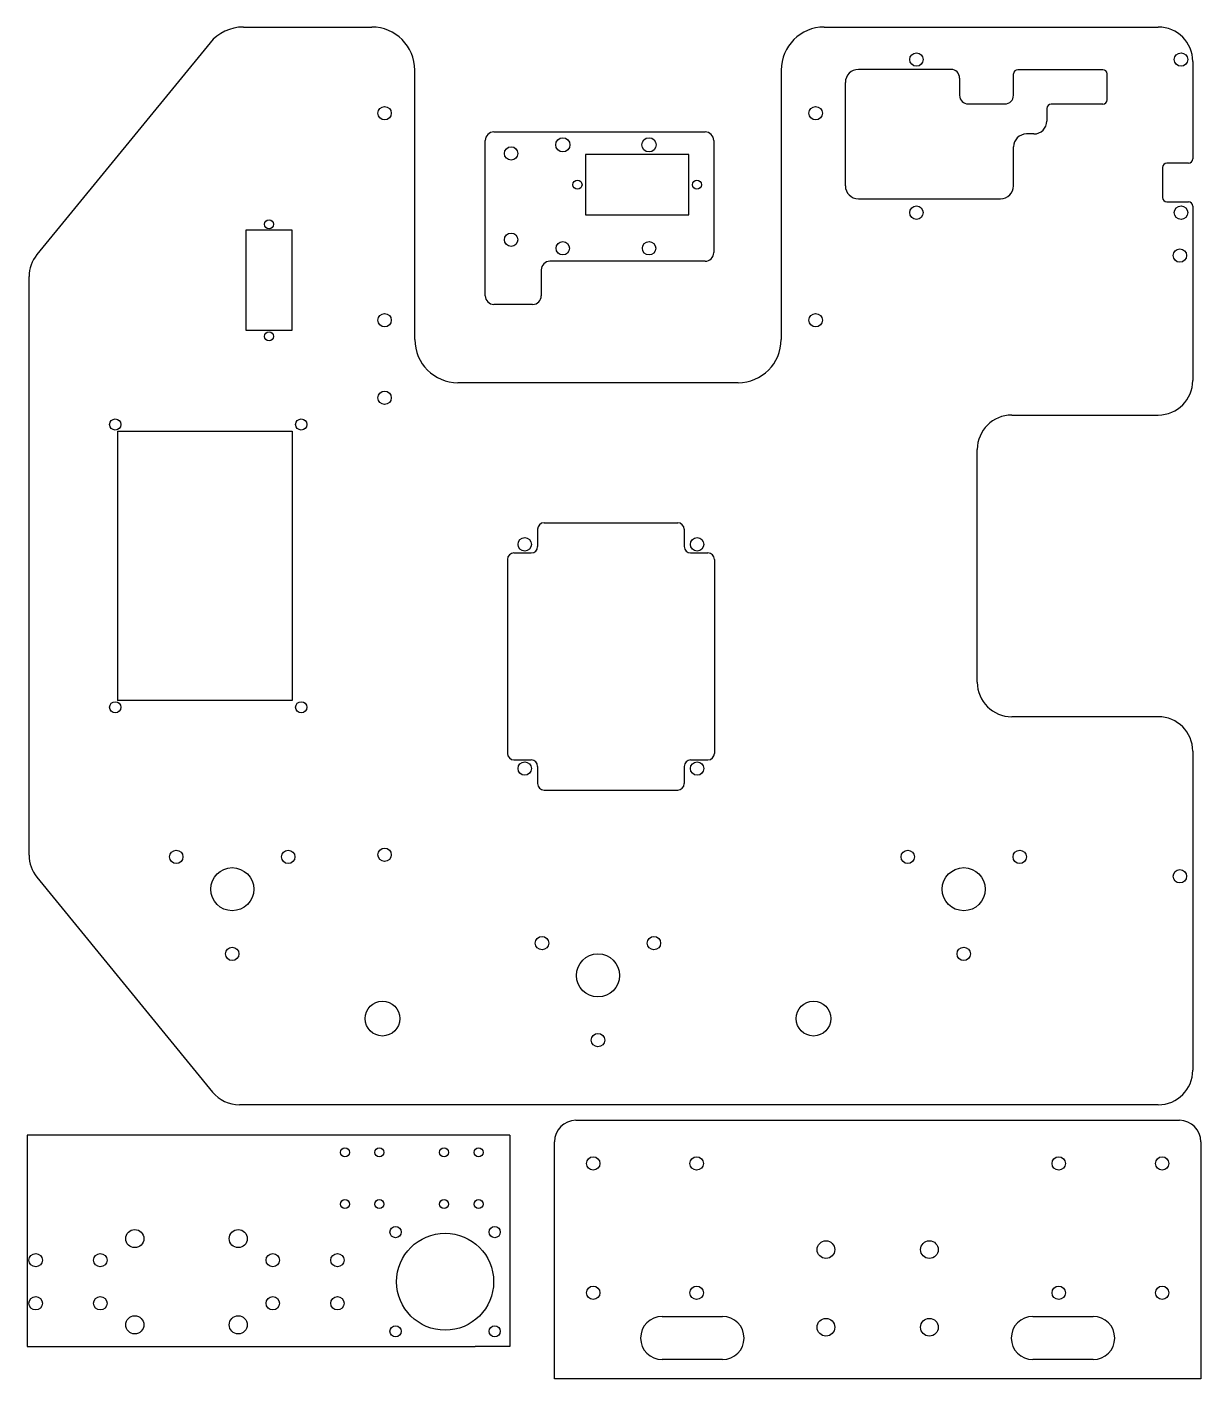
# Model space of a CAD drawing. Header units: millimetres. Extents: x 61 to 333, y -36 to 277.
import ezdxf

# ---------------------------------------------------------------- set-up
doc = ezdxf.new("R2010")
doc.units = ezdxf.units.MM

msp = doc.modelspace()

# ---------------------------------------------------------------- linework, layer by layer
at = {"color": 7, "linetype": 'Continuous', "lineweight": 25}
for p, q in [((110.87, 277.17), (140.63, 277.17)), ((245.63, 277.17), (323.13, 277.17)), ((103.13, 273.5), (62.94, 224.38)), ((150.63, 204.67), (150.63, 267.17)), ((235.63, 267.17), (235.63, 204.67)), ((275.03, 267.33), (253.53, 267.33)), ((310.26, 267.28), (290.53, 267.28)), ((331.13, 269.17), (331.13, 246.61)), ((250.53, 240.33), (250.53, 264.33)), ((277.03, 265.33), (277.03, 261.33)), ((289.53, 261.33), (289.53, 266.28)), ((311.26, 260.28), (311.26, 266.28)), ((279.03, 259.33), (287.53, 259.33)), ((297.26, 258.28), (297.26, 255.36)), ((310.26, 259.28), (298.26, 259.28)), ((168.97, 252.84), (217.97, 252.84)), ((294.26, 252.36), (292.53, 252.36)), ((166.97, 214.84), (166.97, 250.84)), ((219.97, 250.84), (219.97, 224.84)), ((289.53, 240.33), (289.53, 249.36)), ((214.22, 247.59), (190.22, 247.59)), ((190.22, 247.59), (190.22, 233.59)), ((214.22, 233.59), (214.22, 247.59)), ((330.13, 245.61), (325.13, 245.61)), ((324.13, 244.61), (324.13, 237.61)), ((253.53, 237.33), (286.53, 237.33)), ((325.13, 236.61), (330.13, 236.61)), ((331.13, 235.61), (331.13, 195.17)), ((190.22, 233.59), (214.22, 233.59)), ((111.46, 230.02), (111.46, 206.82)), ((122.16, 230.02), (111.46, 230.02)), ((122.16, 206.82), (122.16, 230.02)), ((217.97, 222.84), (181.97, 222.84)), ((179.97, 220.84), (179.97, 214.84)), ((61.13, 85.03), (61.13, 219.31)), ((177.97, 212.84), (168.97, 212.84)), ((111.46, 206.82), (122.16, 206.82)), ((225.63, 194.67), (160.63, 194.67)), ((289.13, 187.17), (323.13, 187.17)), ((81.66, 183.42), (81.66, 120.92)), ((81.66, 183.42), (122.16, 183.42)), ((122.16, 183.42), (122.16, 120.92)), ((281.13, 125.17), (281.13, 179.17)), ((179.13, 160.67), (179.13, 156.67)), ((180.63, 162.17), (211.63, 162.17)), ((213.13, 160.67), (213.13, 156.67)), ((172.13, 153.67), (172.13, 108.67)), ((173.63, 155.17), (177.63, 155.17)), ((214.63, 155.17), (218.63, 155.17)), ((220.13, 153.67), (220.13, 108.67)), ((122.16, 120.92), (81.66, 120.92)), ((323.13, 117.17), (289.13, 117.17)), ((173.63, 107.17), (177.63, 107.17)), ((214.63, 107.17), (218.63, 107.17)), ((331.13, 109.17), (331.13, 35.17)), ((179.13, 105.67), (179.13, 101.67)), ((213.13, 105.67), (213.13, 101.67)), ((180.63, 100.17), (211.63, 100.17)), ((62.94, 79.96), (103.73, 30.1)), ((323.13, 27.17), (109.92, 27.17)), ((188.02, 23.56), (328.02, 23.56)), ((60.67, 20.12), (60.67, -28.88)), ((172.67, 20.12), (60.67, 20.12)), ((172.67, 20.12), (172.67, 1.12)), ((183.02, -36.44), (183.02, 18.56)), ((333.02, 18.56), (333.02, -36.44)), ((208.02, -21.94), (222.02, -21.94)), ((294.02, -21.94), (308.02, -21.94)), ((60.67, -28.88), (164.67, -28.88)), ((222.02, -31.94), (208.02, -31.94)), ((308.02, -31.94), (294.02, -31.94)), ((333.02, -36.44), (183.02, -36.44))]:
    msp.add_line(p, q, dxfattribs=at)
for p, q in [((188.02, 23.56), (188.02, 23.56)), ((328.02, 23.56), (328.02, 23.56)), ((172.67, 1.12), (172.67, -28.88)), ((172.67, -28.88), (164.67, -28.88))]:
    msp.add_line(p, q)
for centre, radius in [((267.01, 269.62), 1.55), ((328.39, 269.62), 1.55), ((143.63, 257.17), 1.55), ((243.63, 257.17), 1.55), ((184.97, 249.84), 1.65), ((204.97, 249.84), 1.65), ((172.97, 247.84), 1.55), ((188.37, 240.59), 1.05), ((216.07, 240.59), 1.05), ((267.01, 234.11), 1.55), ((328.39, 234.11), 1.55), ((116.81, 231.42), 1.05), ((172.97, 227.84), 1.55), ((184.97, 225.84), 1.55), ((204.97, 225.84), 1.55), ((328.13, 224.17), 1.55), ((143.63, 209.17), 1.55), ((243.63, 209.17), 1.55), ((116.81, 205.42), 1.05), ((143.63, 191.17), 1.55), ((81.13, 184.97), 1.3), ((124.28, 184.97), 1.3), ((176.13, 157.17), 1.55), ((216.13, 157.17), 1.55), ((81.13, 119.37), 1.3), ((124.28, 119.37), 1.3), ((176.13, 105.17), 1.55), ((216.13, 105.17), 1.55), ((95.29, 84.67), 1.55), ((121.27, 84.67), 1.55), ((143.63, 85.17), 1.55), ((264.99, 84.67), 1.55), ((290.97, 84.67), 1.55), ((108.28, 77.17), 5), ((277.98, 77.17), 5), ((328.13, 80.17), 1.55), ((180.14, 64.67), 1.55), ((206.12, 64.67), 1.55), ((108.28, 62.17), 1.55), ((277.98, 62.17), 1.55), ((193.13, 57.17), 5), ((143.13, 47.17), 4.05), ((243.13, 47.17), 4.05), ((193.13, 42.17), 1.55), ((134.42, 16.12), 1.05), ((142.42, 16.12), 1.05), ((157.42, 16.12), 1.05), ((165.42, 16.12), 1.05), ((192.02, 13.56), 1.55), ((216.02, 13.56), 1.55), ((300.02, 13.56), 1.55), ((324.02, 13.56), 1.55), ((134.42, 4.12), 1.05), ((142.42, 4.12), 1.05), ((157.42, 4.12), 1.05), ((165.42, 4.12), 1.05), ((85.67, -3.88), 2.1), ((109.67, -3.88), 2.1), ((146.17, -2.38), 1.3), ((157.67, -13.88), 11.25), ((169.17, -2.38), 1.3), ((246.02, -6.44), 2.05), ((270.02, -6.44), 2.05), ((62.67, -8.88), 1.55), ((77.67, -8.88), 1.55), ((117.67, -8.88), 1.55), ((132.67, -8.88), 1.55), ((192.02, -16.44), 1.55), ((216.02, -16.44), 1.55), ((300.02, -16.44), 1.55), ((324.02, -16.44), 1.55), ((62.67, -18.88), 1.55), ((77.67, -18.88), 1.55), ((117.67, -18.88), 1.55), ((132.67, -18.88), 1.55), ((85.67, -23.88), 2.1), ((109.67, -23.88), 2.1), ((146.17, -25.38), 1.3), ((169.17, -25.38), 1.3), ((246.02, -24.44), 2.05), ((270.02, -24.44), 2.05)]:
    msp.add_circle(centre, radius, dxfattribs=at)
for centre, radius, start, end in [((110.87, 267.17), 10, 90, 140.7106), ((140.63, 267.17), 10, 0, 90), ((245.63, 267.17), 10, 90, 180), ((323.13, 269.17), 8, 0, 90), ((253.53, 264.33), 3, 90, 180), ((275.03, 265.33), 2, 0, 90), ((290.53, 266.28), 1, 90, 180), ((310.26, 266.28), 1, 0, 90), ((279.03, 261.33), 2, 180, 270), ((287.53, 261.33), 2, 270, 0), ((298.26, 258.28), 1, 90, 180), ((310.26, 260.28), 1, 270, 0), ((294.26, 255.36), 3, 270, 0), ((168.97, 250.84), 2, 90, 180), ((217.97, 250.84), 2, 0, 90), ((292.53, 249.36), 3, 90, 180), ((325.13, 244.61), 1, 90, 180), ((330.13, 246.61), 1, 270, 0), ((253.53, 240.33), 3, 180, 270), ((286.53, 240.33), 3, 270, 0), ((325.13, 237.61), 1, 180, 270), ((330.13, 235.61), 1, 0, 90), ((69.13, 219.31), 8, 140.7106, 180), ((181.97, 220.84), 2, 90, 180), ((217.97, 224.84), 2, 270, 0), ((168.97, 214.84), 2, 180, 270), ((177.97, 214.84), 2, 270, 0), ((160.63, 204.67), 10, 180, 270), ((225.63, 204.67), 10, 270, 0), ((323.13, 195.17), 8, 270, 0), ((289.13, 179.17), 8, 90, 180), ((180.63, 160.67), 1.5, 90, 180), ((211.63, 160.67), 1.5, 0, 90), ((173.63, 153.67), 1.5, 90, 180), ((177.63, 156.67), 1.5, 270, 0), ((214.63, 156.67), 1.5, 180, 270), ((218.63, 153.67), 1.5, 0, 90), ((289.13, 125.17), 8, 180, 270), ((323.13, 109.17), 8, 0, 90), ((173.63, 108.67), 1.5, 180, 270), ((177.63, 105.67), 1.5, 0, 90), ((214.63, 105.67), 1.5, 90, 180), ((218.63, 108.67), 1.5, 270, 0), ((180.63, 101.67), 1.5, 180, 270), ((211.63, 101.67), 1.5, 270, 0), ((69.13, 85.03), 8, 180, 219.2894), ((323.13, 35.17), 8, 270, 0), ((109.92, 35.17), 8, 219.2894, 270), ((208.02, -26.94), 5, 90, 270), ((222.02, -26.94), 5, 270, 90), ((294.02, -26.94), 5, 90, 270), ((308.02, -26.94), 5, 270, 90)]:
    msp.add_arc(centre, radius, start, end, dxfattribs=at)
msp.add_arc((188.02, 18.56), 5, 90, 180)
at = {"lineweight": 25}
msp.add_arc((328.02, 18.56), 5, 0, 90, dxfattribs=at)

doc.saveas('drawing.dxf')
